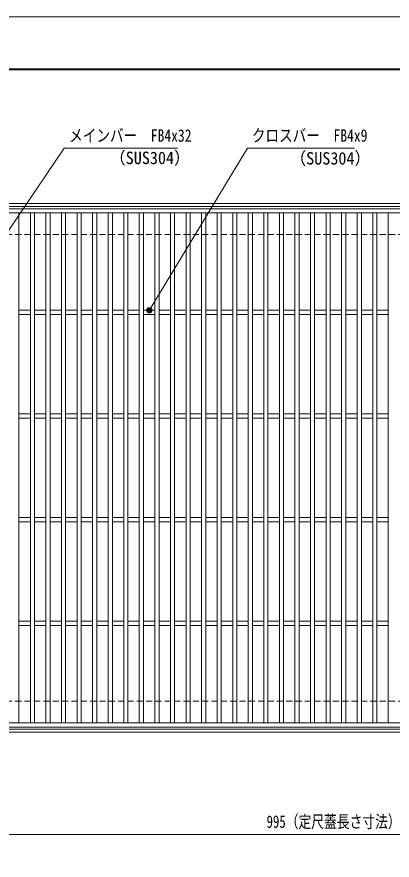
# Model space of a CAD drawing. Units: millimetres, scale not verified. Extents: x -1050 to 1050, y -742 to 742.
# Drawn here: x -593 to -231, y -71 to 742 of the extents above; entities that cross this region are included whole.
import ezdxf
from ezdxf.enums import TextEntityAlignment as Align

# ---------------------------------------------------------------- set-up
doc = ezdxf.new("R2010")
doc.units = ezdxf.units.MM
doc.header["$LTSCALE"] = 5
doc.linetypes.add('DASHED1', pattern=[1.8, 1.2, -0.6])
for name, color, linetype, lineweight in [('0-0_7-図\u3000枠', 4, 'Continuous', 9), ('0-1_寸法注釈', 2, 'Continuous', 9), ('0-4_0', 2, 'Continuous', 9), ('0-5_DEFPOINTS', 134, 'Continuous', 9), ('0-6_枠', 7, 'Continuous', 9), ('0-7_蓋', 5, 'Continuous', 9), ('0-A_溝開口', 4, 'DASHED1', 9)]:
    doc.layers.add(name, color=color, linetype=linetype, lineweight=lineweight)
doc.styles.add('ＭＳ ゴシック', font='')
doc.styles.get('ＭＳ ゴシック').set_extended_font_data('MS Gothic')

# ---------------------------------------------------------------- blocks, each defined once
blk = doc.blocks.new('_Dot')
at = {"layer": '0-4_0'}
for p, q in [((-2.5, 0), (-5, 0)), ((2.445, 0.5), (-2.445, 0.5)), ((1.997, 1.5), (-1.997, 1.5)), ((2.289, -0.995), (-2.289, -0.995)), ((1.499, -1.995), (-1.499, -1.995))]:
    blk.add_line(p, q, dxfattribs=at)
for points in [[(2.5, 0), (2.48, 0.313), (2.421, 0.622), (2.324, 0.92), (2.191, 1.204), (2.023, 1.469), (1.822, 1.711), (1.594, 1.926), (1.34, 2.111), (1.064, 2.262), (0.773, 2.378), (0.468, 2.456), (0.157, 2.495), (-0.157, 2.495), (-0.468, 2.456), (-0.773, 2.378), (-1.064, 2.262), (-1.34, 2.111), (-1.594, 1.926), (-1.822, 1.711), (-2.023, 1.469), (-2.191, 1.204), (-2.324, 0.92), (-2.421, 0.622), (-2.48, 0.313), (-2.5, 0), (0, 0)], [(-2.5, 0), (-2.48, -0.313), (-2.421, -0.622), (-2.324, -0.92), (-2.191, -1.204), (-2.023, -1.469), (-1.822, -1.711), (-1.594, -1.926), (-1.34, -2.111), (-1.064, -2.262), (-0.773, -2.378), (-0.468, -2.456), (-0.157, -2.495), (0.157, -2.495), (0.468, -2.456), (0.773, -2.378), (1.064, -2.262), (1.34, -2.111), (1.594, -1.926), (1.822, -1.711), (2.023, -1.469), (2.191, -1.204), (2.324, -0.92), (2.421, -0.622), (2.48, -0.313), (2.5, 0), (0, 0)]]:
    blk.add_lwpolyline(points, close=True, dxfattribs=at)

msp = doc.modelspace()

# ---------------------------------------------------------------- linework, layer by layer
at = {"layer": '0-0_7-図\u3000枠'}
msp.add_line((-973.75, 691.25), (998.75, 691.25), dxfattribs=at)
msp.add_lwpolyline([(-975, 692.5), (1000, 692.5), (1000, -692.5)], dxfattribs=at)
at = {"layer": '0-1_寸法注釈'}
msp.add_line((-785.45, -46.047), (199.55, -46.047), dxfattribs=at)
for points in [[(-438.147, 615.749), (-547.371, 615.749), (-620.383, 508.117)], [(-267.513, 615.749), (-370.72, 615.749), (-464.746, 460.328)]]:
    msp.add_lwpolyline(points, dxfattribs=at)
at = {"layer": '0-5_DEFPOINTS'}
msp.add_lwpolyline([(-1050, -742.5), (-1050, 742.5), (1050, 742.5), (1050, -742.5)], close=True, dxfattribs=at)
at = {"layer": '0-6_枠'}
for p, q in [((-795.45, 562.475), (409.55, 562.475)), ((-792.45, 559.475), (407.714, 559.475)), ((-795.45, 52.475), (409.55, 52.475)), ((-792.45, 55.475), (411.386, 55.475))]:
    msp.add_line(p, q, dxfattribs=at)
at = {"layer": '0-7_蓋'}
for p, q in [((204.55, 557.475), (-790.45, 557.475)), ((204.55, 553.475), (-790.45, 553.475)), ((-590.95, 553.475), (-590.95, 61.475)), ((-579.95, 553.475), (-579.95, 61.475)), ((-575.95, 553.475), (-575.95, 61.475)), ((-564.95, 553.475), (-564.95, 61.475)), ((-560.95, 553.475), (-560.95, 61.475)), ((-549.95, 553.475), (-549.95, 61.475)), ((-545.95, 553.475), (-545.95, 61.475)), ((-534.95, 553.475), (-534.95, 61.475)), ((-530.95, 553.475), (-530.95, 61.475)), ((-519.95, 553.475), (-519.95, 61.475)), ((-515.95, 553.475), (-515.95, 61.475)), ((-504.95, 553.475), (-504.95, 61.475)), ((-500.95, 553.475), (-500.95, 61.475)), ((-489.95, 553.475), (-489.95, 61.475)), ((-485.95, 553.475), (-485.95, 61.475)), ((-474.95, 553.475), (-474.95, 61.475)), ((-470.95, 553.475), (-470.95, 61.475)), ((-459.95, 553.475), (-459.95, 61.475)), ((-455.95, 553.475), (-455.95, 61.475)), ((-444.95, 553.475), (-444.95, 61.475)), ((-440.95, 553.475), (-440.95, 61.475)), ((-429.95, 553.475), (-429.95, 61.475)), ((-425.95, 553.475), (-425.95, 61.475)), ((-414.95, 553.475), (-414.95, 61.475)), ((-410.95, 553.475), (-410.95, 61.475)), ((-399.95, 553.475), (-399.95, 61.475)), ((-395.95, 553.475), (-395.95, 61.475)), ((-384.95, 553.475), (-384.95, 61.475)), ((-380.95, 553.475), (-380.95, 61.475)), ((-369.95, 553.475), (-369.95, 61.475)), ((-365.95, 553.475), (-365.95, 61.475)), ((-354.95, 553.475), (-354.95, 61.475)), ((-350.95, 553.475), (-350.95, 61.475)), ((-339.95, 553.475), (-339.95, 61.475)), ((-335.95, 553.475), (-335.95, 61.475)), ((-324.95, 553.475), (-324.95, 61.475)), ((-320.95, 553.475), (-320.95, 61.475)), ((-309.95, 553.475), (-309.95, 61.475)), ((-305.95, 553.475), (-305.95, 61.475)), ((-294.95, 553.475), (-294.95, 61.475)), ((-290.95, 553.475), (-290.95, 61.475)), ((-279.95, 553.475), (-279.95, 61.475)), ((-275.95, 553.475), (-275.95, 61.475)), ((-264.95, 553.475), (-264.95, 61.475)), ((-260.95, 553.475), (-260.95, 61.475)), ((-249.95, 553.475), (-249.95, 61.475)), ((-245.95, 553.475), (-245.95, 61.475)), ((-234.95, 553.475), (-234.95, 61.475)), ((-579.95, 459.475), (-590.95, 459.475)), ((-564.95, 459.475), (-575.95, 459.475)), ((-549.95, 459.475), (-560.95, 459.475)), ((-534.95, 459.475), (-545.95, 459.475)), ((-519.95, 459.475), (-530.95, 459.475)), ((-504.95, 459.475), (-515.95, 459.475)), ((-489.95, 459.475), (-500.95, 459.475)), ((-474.95, 459.475), (-485.95, 459.475)), ((-459.95, 459.475), (-470.95, 459.475)), ((-444.95, 459.475), (-455.95, 459.475)), ((-429.95, 459.475), (-440.95, 459.475)), ((-414.95, 459.475), (-425.95, 459.475)), ((-399.95, 459.475), (-410.95, 459.475)), ((-384.95, 459.475), (-395.95, 459.475)), ((-369.95, 459.475), (-380.95, 459.475)), ((-354.95, 459.475), (-365.95, 459.475)), ((-339.95, 459.475), (-350.95, 459.475)), ((-324.95, 459.475), (-335.95, 459.475)), ((-309.95, 459.475), (-320.95, 459.475)), ((-294.95, 459.475), (-305.95, 459.475)), ((-279.95, 459.475), (-290.95, 459.475)), ((-264.95, 459.475), (-275.95, 459.475)), ((-249.95, 459.475), (-260.95, 459.475)), ((-234.95, 459.475), (-245.95, 459.475)), ((-579.95, 455.475), (-590.95, 455.475)), ((-564.95, 455.475), (-575.95, 455.475)), ((-549.95, 455.475), (-560.95, 455.475)), ((-534.95, 455.475), (-545.95, 455.475)), ((-519.95, 455.475), (-530.95, 455.475)), ((-504.95, 455.475), (-515.95, 455.475)), ((-489.95, 455.475), (-500.95, 455.475)), ((-474.95, 455.475), (-485.95, 455.475)), ((-459.95, 455.475), (-470.95, 455.475)), ((-444.95, 455.475), (-455.95, 455.475)), ((-429.95, 455.475), (-440.95, 455.475)), ((-414.95, 455.475), (-425.95, 455.475)), ((-399.95, 455.475), (-410.95, 455.475)), ((-384.95, 455.475), (-395.95, 455.475)), ((-369.95, 455.475), (-380.95, 455.475)), ((-354.95, 455.475), (-365.95, 455.475)), ((-339.95, 455.475), (-350.95, 455.475)), ((-324.95, 455.475), (-335.95, 455.475)), ((-309.95, 455.475), (-320.95, 455.475)), ((-294.95, 455.475), (-305.95, 455.475)), ((-279.95, 455.475), (-290.95, 455.475)), ((-264.95, 455.475), (-275.95, 455.475)), ((-249.95, 455.475), (-260.95, 455.475)), ((-234.95, 455.475), (-245.95, 455.475)), ((-579.95, 359.475), (-590.95, 359.475)), ((-564.95, 359.475), (-575.95, 359.475)), ((-549.95, 359.475), (-560.95, 359.475)), ((-534.95, 359.475), (-545.95, 359.475)), ((-519.95, 359.475), (-530.95, 359.475)), ((-504.95, 359.475), (-515.95, 359.475)), ((-489.95, 359.475), (-500.95, 359.475)), ((-474.95, 359.475), (-485.95, 359.475)), ((-459.95, 359.475), (-470.95, 359.475)), ((-444.95, 359.475), (-455.95, 359.475)), ((-429.95, 359.475), (-440.95, 359.475)), ((-414.95, 359.475), (-425.95, 359.475)), ((-399.95, 359.475), (-410.95, 359.475)), ((-384.95, 359.475), (-395.95, 359.475)), ((-369.95, 359.475), (-380.95, 359.475)), ((-354.95, 359.475), (-365.95, 359.475)), ((-339.95, 359.475), (-350.95, 359.475)), ((-324.95, 359.475), (-335.95, 359.475)), ((-309.95, 359.475), (-320.95, 359.475)), ((-294.95, 359.475), (-305.95, 359.475)), ((-279.95, 359.475), (-290.95, 359.475)), ((-264.95, 359.475), (-275.95, 359.475)), ((-249.95, 359.475), (-260.95, 359.475)), ((-234.95, 359.475), (-245.95, 359.475)), ((-579.95, 355.475), (-590.95, 355.475)), ((-564.95, 355.475), (-575.95, 355.475)), ((-549.95, 355.475), (-560.95, 355.475)), ((-534.95, 355.475), (-545.95, 355.475)), ((-519.95, 355.475), (-530.95, 355.475)), ((-504.95, 355.475), (-515.95, 355.475)), ((-489.95, 355.475), (-500.95, 355.475)), ((-474.95, 355.475), (-485.95, 355.475)), ((-459.95, 355.475), (-470.95, 355.475)), ((-444.95, 355.475), (-455.95, 355.475)), ((-429.95, 355.475), (-440.95, 355.475)), ((-414.95, 355.475), (-425.95, 355.475)), ((-399.95, 355.475), (-410.95, 355.475)), ((-384.95, 355.475), (-395.95, 355.475)), ((-369.95, 355.475), (-380.95, 355.475)), ((-354.95, 355.475), (-365.95, 355.475)), ((-339.95, 355.475), (-350.95, 355.475)), ((-324.95, 355.475), (-335.95, 355.475)), ((-309.95, 355.475), (-320.95, 355.475)), ((-294.95, 355.475), (-305.95, 355.475)), ((-279.95, 355.475), (-290.95, 355.475)), ((-264.95, 355.475), (-275.95, 355.475)), ((-249.95, 355.475), (-260.95, 355.475)), ((-234.95, 355.475), (-245.95, 355.475)), ((-579.95, 259.475), (-590.95, 259.475)), ((-579.95, 255.475), (-590.95, 255.475)), ((-564.95, 259.475), (-575.95, 259.475)), ((-564.95, 255.475), (-575.95, 255.475)), ((-549.95, 259.475), (-560.95, 259.475)), ((-549.95, 255.475), (-560.95, 255.475)), ((-534.95, 259.475), (-545.95, 259.475)), ((-534.95, 255.475), (-545.95, 255.475)), ((-519.95, 259.475), (-530.95, 259.475)), ((-519.95, 255.475), (-530.95, 255.475)), ((-504.95, 259.475), (-515.95, 259.475)), ((-504.95, 255.475), (-515.95, 255.475)), ((-489.95, 259.475), (-500.95, 259.475)), ((-489.95, 255.475), (-500.95, 255.475)), ((-474.95, 259.475), (-485.95, 259.475)), ((-474.95, 255.475), (-485.95, 255.475)), ((-459.95, 259.475), (-470.95, 259.475)), ((-459.95, 255.475), (-470.95, 255.475)), ((-444.95, 259.475), (-455.95, 259.475)), ((-444.95, 255.475), (-455.95, 255.475)), ((-429.95, 259.475), (-440.95, 259.475)), ((-429.95, 255.475), (-440.95, 255.475)), ((-414.95, 259.475), (-425.95, 259.475)), ((-414.95, 255.475), (-425.95, 255.475)), ((-399.95, 259.475), (-410.95, 259.475)), ((-399.95, 255.475), (-410.95, 255.475)), ((-384.95, 259.475), (-395.95, 259.475)), ((-384.95, 255.475), (-395.95, 255.475)), ((-369.95, 259.475), (-380.95, 259.475)), ((-369.95, 255.475), (-380.95, 255.475)), ((-354.95, 259.475), (-365.95, 259.475)), ((-354.95, 255.475), (-365.95, 255.475)), ((-339.95, 259.475), (-350.95, 259.475)), ((-339.95, 255.475), (-350.95, 255.475)), ((-324.95, 259.475), (-335.95, 259.475)), ((-324.95, 255.475), (-335.95, 255.475)), ((-309.95, 259.475), (-320.95, 259.475)), ((-309.95, 255.475), (-320.95, 255.475)), ((-294.95, 259.475), (-305.95, 259.475)), ((-294.95, 255.475), (-305.95, 255.475)), ((-279.95, 259.475), (-290.95, 259.475)), ((-279.95, 255.475), (-290.95, 255.475)), ((-264.95, 259.475), (-275.95, 259.475)), ((-264.95, 255.475), (-275.95, 255.475)), ((-249.95, 259.475), (-260.95, 259.475)), ((-249.95, 255.475), (-260.95, 255.475)), ((-234.95, 259.475), (-245.95, 259.475)), ((-234.95, 255.475), (-245.95, 255.475)), ((-579.95, 159.475), (-590.95, 159.475)), ((-579.95, 155.475), (-590.95, 155.475)), ((-564.95, 159.475), (-575.95, 159.475)), ((-564.95, 155.475), (-575.95, 155.475)), ((-549.95, 159.475), (-560.95, 159.475)), ((-549.95, 155.475), (-560.95, 155.475)), ((-534.95, 159.475), (-545.95, 159.475)), ((-534.95, 155.475), (-545.95, 155.475)), ((-519.95, 159.475), (-530.95, 159.475)), ((-519.95, 155.475), (-530.95, 155.475)), ((-504.95, 159.475), (-515.95, 159.475)), ((-504.95, 155.475), (-515.95, 155.475)), ((-489.95, 159.475), (-500.95, 159.475)), ((-489.95, 155.475), (-500.95, 155.475)), ((-474.95, 159.475), (-485.95, 159.475)), ((-474.95, 155.475), (-485.95, 155.475)), ((-459.95, 159.475), (-470.95, 159.475)), ((-459.95, 155.475), (-470.95, 155.475)), ((-444.95, 159.475), (-455.95, 159.475)), ((-444.95, 155.475), (-455.95, 155.475)), ((-429.95, 159.475), (-440.95, 159.475)), ((-429.95, 155.475), (-440.95, 155.475)), ((-414.95, 159.475), (-425.95, 159.475)), ((-414.95, 155.475), (-425.95, 155.475)), ((-399.95, 159.475), (-410.95, 159.475)), ((-399.95, 155.475), (-410.95, 155.475)), ((-384.95, 159.475), (-395.95, 159.475)), ((-384.95, 155.475), (-395.95, 155.475)), ((-369.95, 159.475), (-380.95, 159.475)), ((-369.95, 155.475), (-380.95, 155.475)), ((-354.95, 159.475), (-365.95, 159.475)), ((-354.95, 155.475), (-365.95, 155.475)), ((-339.95, 159.475), (-350.95, 159.475)), ((-339.95, 155.475), (-350.95, 155.475)), ((-324.95, 159.475), (-335.95, 159.475)), ((-324.95, 155.475), (-335.95, 155.475)), ((-309.95, 159.475), (-320.95, 159.475)), ((-309.95, 155.475), (-320.95, 155.475)), ((-294.95, 159.475), (-305.95, 159.475)), ((-294.95, 155.475), (-305.95, 155.475)), ((-279.95, 159.475), (-290.95, 159.475)), ((-279.95, 155.475), (-290.95, 155.475)), ((-264.95, 159.475), (-275.95, 159.475)), ((-264.95, 155.475), (-275.95, 155.475)), ((-249.95, 159.475), (-260.95, 159.475)), ((-249.95, 155.475), (-260.95, 155.475)), ((-234.95, 159.475), (-245.95, 159.475)), ((-234.95, 155.475), (-245.95, 155.475)), ((-790.45, 61.475), (204.55, 61.475)), ((-790.45, 57.475), (204.55, 57.475))]:
    msp.add_line(p, q, dxfattribs=at)
at = {"layer": '0-A_溝開口'}
for p, q in [((-765.45, 532.475), (204.55, 532.475)), ((-765.45, 82.475), (204.55, 82.475))]:
    msp.add_line(p, q, dxfattribs=at)

# ---------------------------------------------------------------- block references
at = {"layer": '0-1_寸法注釈', "rotation": 238.55804}
msp.add_blockref('_Dot', (-465.268, 459.475), dxfattribs=at)

# ---------------------------------------------------------------- texts
at = {"layer": '0-1_寸法注釈', "color": 7, "style": 'ＭＳ ゴシック'}
for s, height, width, p in [('メインバー\u3000FB4x32', 12.02, 0.8, (-542.593, 618.436)), ('クロスバー\u3000FB4x9', 12.03, 0.8, (-366.554, 618.436)), ('（SUS304）', 12.02, 0.95, (-503.663, 596.881)), ('（SUS304）', 12.02, 0.95, (-329.712, 596.429)), ('995（定尺蓋長さ寸法）', 12.03, 0.75, (-352.249, -43.36))]:
    msp.add_text(s, height=height, dxfattribs=dict(at, width=width)).set_placement(p, align=Align.BOTTOM_LEFT)

doc.saveas('drawing.dxf')
